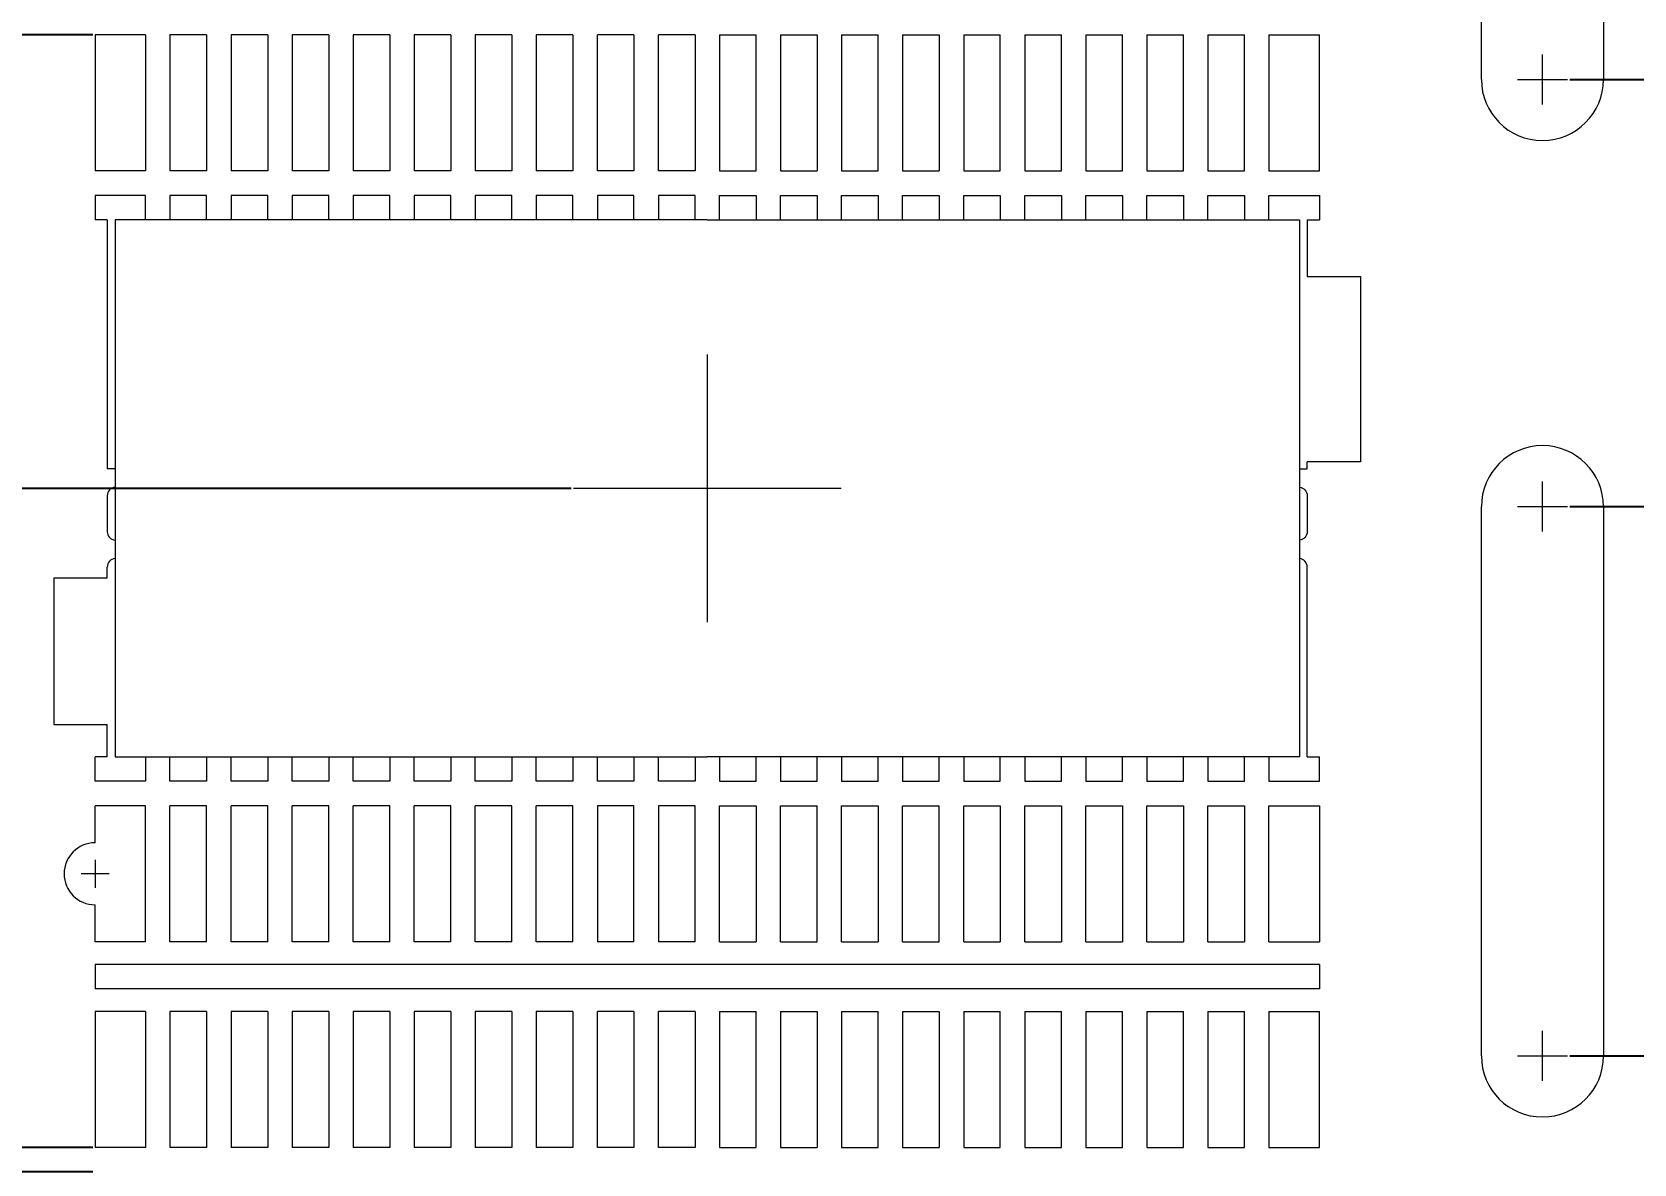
# Model space of a CAD drawing. Extents: x -683 to -626, y -6 to 110.
# Drawn here: x -663.55 to -650.43, y 33.31 to 42.58 of the extents above; entities that cross this region are included whole.
import ezdxf

# ---------------------------------------------------------------- set-up
doc = ezdxf.new("R2010")
doc.units = 0
doc.linetypes.add('CENTER', pattern=[50.8, 31.75, -6.35, 6.35, -6.35])
doc.linetypes.add('PHANTOM', pattern=[63.5, 31.75, -6.35, 6.35, -6.35, 6.35, -6.35])
doc.layers.get('Defpoints').update_dxf_attribs({"lineweight": 0})
for name, color, linetype, lineweight in [('CEN', 3, 'CENTER', 0), ('D Frame', 7, 'Continuous', 0), ('dim', 255, 'Continuous', 0), ('PKG', 6, 'PHANTOM', 9)]:
    doc.layers.add(name, color=color, linetype=linetype, lineweight=lineweight)
doc.styles.add('BZ', font='simplex.shx')
doc.dimstyles.new('St2.ZB3', dxfattribs={"dimtxt": 1.25, "dimasz": 0.05, "dimexe": 0.03, "dimexo": 0.02, "dimgap": 0.03, "dimtad": 0, "dimdec": 4, "dimzin": 0, "dimdsep": 46, "dimtxsty": 'BZ', "dimcen": 0.03, "dimclrd": 7, "dimclre": 1, "dimadec": 0, "dimazin": 0, "dimtfac": 1, "dimtdec": 4, "dimtmove": 0, "dimatfit": 3, "dimfxl": 1, "dimtolj": 1, "dimtzin": 0, "dimarcsym": 0})

# ---------------------------------------------------------------- blocks, each defined once
blk = doc.blocks.new('*D34')
at = {"layer": 'Defpoints', "color": 0, "lineweight": 0, "transparency": 16777216}
for p in [(623.033, 388.95), (620.36, 338.865), (612.883, 338.387)]:
    blk.add_point(p, dxfattribs=at)
at = {"layer": 'dim', "color": 1, "lineweight": -2, "transparency": 16777216}
for p, q in [((613.083, 338.865), (612.983, 338.387)), ((620.34, 338.865), (613.083, 338.865)), ((612.983, 338.387), (612.883, 338.387))]:
    blk.add_line(p, q, dxfattribs=at)
at = {"layer": 'dim', "color": 0, "transparency": 16777216, "insert": (609.162, 338.387), "char_height": 1.25, "attachment_point": 5, "style": 'BZ'}
blk.add_mtext('\\A1;50.0850', dxfattribs=at)
blk = doc.blocks.new('*D35')
at = {"layer": 'Defpoints', "color": 0, "lineweight": 0, "transparency": 16777216}
for p in [(623.033, 388.95), (612.883, 335.15), (624.278, 335.15)]:
    blk.add_point(p, dxfattribs=at)
at = {"layer": 'dim', "color": 1, "lineweight": -2, "transparency": 16777216}
blk.add_line((624.258, 335.15), (612.883, 335.15), dxfattribs=at)
at = {"layer": 'dim', "color": 0, "transparency": 16777216, "insert": (609.162, 335.15), "char_height": 1.25, "attachment_point": 5, "style": 'BZ'}
blk.add_mtext('\\A1;53.8000', dxfattribs=at)
blk = doc.blocks.new('*D36')
at = {"layer": 'Defpoints', "color": 0, "lineweight": 0, "transparency": 16777216}
for p in [(623.033, 388.95), (612.883, 330.16), (620.36, 329.75)]:
    blk.add_point(p, dxfattribs=at)
at = {"layer": 'dim', "color": 1, "lineweight": -2, "transparency": 16777216}
for p, q in [((612.983, 330.16), (612.883, 330.16)), ((613.083, 329.75), (612.983, 330.16)), ((620.34, 329.75), (613.083, 329.75))]:
    blk.add_line(p, q, dxfattribs=at)
at = {"layer": 'dim', "color": 0, "transparency": 16777216, "insert": (609.162, 330.16), "char_height": 1.25, "attachment_point": 5, "style": 'BZ'}
blk.add_mtext('\\A1;59.2000', dxfattribs=at)
blk = doc.blocks.new('*D37')
at = {"layer": 'Defpoints', "color": 0, "lineweight": 0, "transparency": 16777216}
for p in [(623.033, 388.95), (620.36, 329.55), (612.883, 328.79)]:
    blk.add_point(p, dxfattribs=at)
at = {"layer": 'dim', "color": 1, "lineweight": -2, "transparency": 16777216}
for p, q in [((613.083, 329.55), (612.983, 328.79)), ((620.34, 329.55), (613.083, 329.55)), ((612.983, 328.79), (612.883, 328.79))]:
    blk.add_line(p, q, dxfattribs=at)
at = {"layer": 'dim', "color": 0, "transparency": 16777216, "insert": (609.162, 328.79), "char_height": 1.25, "attachment_point": 5, "style": 'BZ'}
blk.add_mtext('\\A1;59.4000', dxfattribs=at)
blk = doc.blocks.new('*D38')
at = {"layer": 'Defpoints', "color": 0, "lineweight": 0, "transparency": 16777216}
for p in [(623.033, 388.95), (612.883, 327.15), (624.278, 327.15)]:
    blk.add_point(p, dxfattribs=at)
at = {"layer": 'dim', "color": 1, "lineweight": -2, "transparency": 16777216}
blk.add_line((624.258, 327.15), (612.883, 327.15), dxfattribs=at)
at = {"layer": 'dim', "color": 0, "transparency": 16777216, "insert": (609.281, 327.15), "char_height": 1.25, "attachment_point": 5, "style": 'BZ'}
blk.add_mtext('\\A1;61.8000', dxfattribs=at)
blk = doc.blocks.new('*D39')
at = {"layer": 'Defpoints', "color": 0, "lineweight": 0, "transparency": 16777216}
for p in [(623.033, 388.95), (612.883, 319.15), (624.278, 319.15)]:
    blk.add_point(p, dxfattribs=at)
at = {"layer": 'dim', "color": 1, "lineweight": -2, "transparency": 16777216}
blk.add_line((624.258, 319.15), (612.883, 319.15), dxfattribs=at)
at = {"layer": 'dim', "color": 0, "transparency": 16777216, "insert": (609.162, 319.15), "char_height": 1.25, "attachment_point": 5, "style": 'BZ'}
blk.add_mtext('\\A1;69.8000', dxfattribs=at)
blk = doc.blocks.new('*D40')
at = {"layer": 'Defpoints', "color": 0, "lineweight": 0, "transparency": 16777216}
for p in [(623.033, 388.95), (612.883, 311.15), (624.278, 311.15)]:
    blk.add_point(p, dxfattribs=at)
at = {"layer": 'dim', "color": 1, "lineweight": -2, "transparency": 16777216}
blk.add_line((624.258, 311.15), (612.883, 311.15), dxfattribs=at)
at = {"layer": 'dim', "color": 0, "transparency": 16777216, "insert": (609.162, 311.15), "char_height": 1.25, "attachment_point": 5, "style": 'BZ'}
blk.add_mtext('\\A1;77.8000', dxfattribs=at)
blk = doc.blocks.new('*D41')
at = {"layer": 'Defpoints', "color": 0, "lineweight": 0, "transparency": 16777216}
for p in [(623.033, 388.95), (620.023, 326.414), (612.883, 325.699)]:
    blk.add_point(p, dxfattribs=at)
at = {"layer": 'dim', "color": 1, "lineweight": -2, "transparency": 16777216}
for p, q in [((613.083, 326.414), (612.983, 325.699)), ((620.003, 326.414), (613.083, 326.414)), ((612.983, 325.699), (612.883, 325.699))]:
    blk.add_line(p, q, dxfattribs=at)
at = {"layer": 'dim', "color": 0, "transparency": 16777216, "insert": (609.162, 325.699), "char_height": 1.25, "attachment_point": 5, "style": 'BZ'}
blk.add_mtext('\\A1;62.5360', dxfattribs=at)
blk = doc.blocks.new('*D42')
at = {"layer": 'Defpoints', "color": 0, "lineweight": 0, "transparency": 16777216}
for p in [(623.033, 388.95), (620.023, 325.214), (612.883, 323.984)]:
    blk.add_point(p, dxfattribs=at)
at = {"layer": 'dim', "color": 1, "lineweight": -2, "transparency": 16777216}
for p, q in [((613.083, 325.214), (612.983, 323.984)), ((620.003, 325.214), (613.083, 325.214)), ((612.983, 323.984), (612.883, 323.984))]:
    blk.add_line(p, q, dxfattribs=at)
at = {"layer": 'dim', "color": 0, "transparency": 16777216, "insert": (609.162, 323.984), "char_height": 1.25, "attachment_point": 5, "style": 'BZ'}
blk.add_mtext('\\A1;63.7360', dxfattribs=at)
blk = doc.blocks.new('*D43')
at = {"layer": 'Defpoints', "color": 0, "lineweight": 0, "transparency": 16777216}
for p in [(623.033, 388.95), (612.883, 305.601), (618.533, 304.533)]:
    blk.add_point(p, dxfattribs=at)
at = {"layer": 'dim', "color": 1, "lineweight": -2, "transparency": 16777216}
for p, q in [((612.983, 305.601), (612.883, 305.601)), ((613.083, 304.533), (612.983, 305.601)), ((618.513, 304.533), (613.083, 304.533))]:
    blk.add_line(p, q, dxfattribs=at)
at = {"layer": 'dim', "color": 0, "transparency": 16777216, "insert": (606.389, 305.601), "char_height": 1.25, "attachment_point": 5, "style": 'BZ'}
blk.add_mtext('\\A1;\\Fsimplex.shx|c1;\\H0.72x;±0.076 \\Fsimplex.shx|c134;\\H1.388889x;84.4170', dxfattribs=at)
blk = doc.blocks.new('*D44')
at = {"layer": 'Defpoints', "color": 0, "lineweight": 0, "transparency": 16777216}
for p in [(623.033, 388.95), (612.883, 307.05), (618.533, 307.05)]:
    blk.add_point(p, dxfattribs=at)
at = {"layer": 'dim', "color": 1, "lineweight": -2, "transparency": 16777216}
blk.add_line((618.513, 307.05), (612.883, 307.05), dxfattribs=at)
at = {"layer": 'dim', "color": 0, "transparency": 16777216, "insert": (609.281, 307.05), "char_height": 1.25, "attachment_point": 5, "style": 'BZ'}
blk.add_mtext('\\A1;81.9000', dxfattribs=at)
blk = doc.blocks.new('*D45')
at = {"layer": 'Defpoints', "color": 0, "lineweight": 0, "transparency": 16777216}
for p in [(623.033, 388.95), (612.883, 303.65), (620.062, 303.65)]:
    blk.add_point(p, dxfattribs=at)
at = {"layer": 'dim', "color": 1, "lineweight": -2, "transparency": 16777216}
blk.add_line((620.042, 303.65), (612.883, 303.65), dxfattribs=at)
at = {"layer": 'dim', "color": 0, "transparency": 16777216, "insert": (606.633, 303.65), "char_height": 1.25, "attachment_point": 5, "style": 'BZ'}
blk.add_mtext('\\A1;85.3000 REF.', dxfattribs=at)
blk = doc.blocks.new('*D50')
at = {"layer": 'Defpoints', "color": 0, "lineweight": 0, "transparency": 16777216}
for p in [(623.033, 388.95), (625.373, 304.965), (625.373, 297.012)]:
    blk.add_point(p, dxfattribs=at)
at = {"layer": 'dim', "color": 1, "lineweight": -2, "transparency": 16777216}
blk.add_line((625.373, 304.945), (625.373, 297.012), dxfattribs=at)
at = {"layer": 'dim', "color": 0, "transparency": 16777216, "insert": (625.373, 293.887), "char_height": 1.25, "attachment_point": 5, "rotation": 90, "style": 'BZ'}
blk.add_mtext('\\A1;2.3400', dxfattribs=at)
blk = doc.blocks.new('*D51')
at = {"layer": 'Defpoints', "color": 0, "lineweight": 0, "transparency": 16777216}
for p in [(623.033, 388.95), (629.373, 305.11), (629.373, 297.012)]:
    blk.add_point(p, dxfattribs=at)
at = {"layer": 'dim', "color": 1, "lineweight": -2, "transparency": 16777216}
blk.add_line((629.373, 305.09), (629.373, 297.012), dxfattribs=at)
at = {"layer": 'dim', "color": 0, "transparency": 16777216, "insert": (629.373, 293.887), "char_height": 1.25, "attachment_point": 5, "rotation": 90, "style": 'BZ'}
blk.add_mtext('\\A1;6.3400', dxfattribs=at)
blk = doc.blocks.new('*D52')
at = {"layer": 'Defpoints', "color": 0, "lineweight": 0, "transparency": 16777216}
for p in [(623.033, 388.95), (630.723, 311.366), (630.723, 297.012)]:
    blk.add_point(p, dxfattribs=at)
at = {"layer": 'dim', "color": 1, "lineweight": -2, "transparency": 16777216}
blk.add_line((630.723, 311.346), (630.723, 297.012), dxfattribs=at)
at = {"layer": 'dim', "color": 0, "transparency": 16777216, "insert": (630.723, 293.887), "char_height": 1.25, "attachment_point": 5, "rotation": 90, "style": 'BZ'}
blk.add_mtext('\\A1;7.6900', dxfattribs=at)
blk = doc.blocks.new('*D53')
at = {"layer": 'Defpoints', "color": 0, "lineweight": 0, "transparency": 16777216}
for p in [(623.033, 388.95), (633.703, 311.366), (633.703, 297.012)]:
    blk.add_point(p, dxfattribs=at)
at = {"layer": 'dim', "color": 1, "lineweight": -2, "transparency": 16777216}
blk.add_line((633.703, 311.346), (633.703, 297.012), dxfattribs=at)
at = {"layer": 'dim', "color": 0, "transparency": 16777216, "insert": (633.703, 293.41), "char_height": 1.25, "attachment_point": 5, "rotation": 90, "style": 'BZ'}
blk.add_mtext('\\A1;10.6700', dxfattribs=at)
blk = doc.blocks.new('*D54')
at = {"layer": 'Defpoints', "color": 0, "lineweight": 0, "transparency": 16777216}
for p in [(623.033, 388.95), (639.053, 304.965), (639.053, 297.012)]:
    blk.add_point(p, dxfattribs=at)
at = {"layer": 'dim', "color": 1, "lineweight": -2, "transparency": 16777216}
blk.add_line((639.053, 304.945), (639.053, 297.012), dxfattribs=at)
at = {"layer": 'dim', "color": 0, "transparency": 16777216, "insert": (639.053, 293.41), "char_height": 1.25, "attachment_point": 5, "rotation": 90, "style": 'BZ'}
blk.add_mtext('\\A1;16.0200', dxfattribs=at)
blk = doc.blocks.new('*D55')
at = {"layer": 'Defpoints', "color": 0, "lineweight": 0, "transparency": 16777216}
for p in [(623.033, 388.95), (643.053, 305.11), (643.053, 297.012)]:
    blk.add_point(p, dxfattribs=at)
at = {"layer": 'dim', "color": 1, "lineweight": -2, "transparency": 16777216}
blk.add_line((643.053, 305.09), (643.053, 297.012), dxfattribs=at)
at = {"layer": 'dim', "color": 0, "transparency": 16777216, "insert": (643.053, 293.291), "char_height": 1.25, "attachment_point": 5, "rotation": 90, "style": 'BZ'}
blk.add_mtext('\\A1;20.0200', dxfattribs=at)
blk = doc.blocks.new('*D76')
at = {"layer": 'Defpoints', "color": 0, "lineweight": 0, "transparency": 16777216}
for p in [(623.033, 388.95), (649.868, 339.643), (632.418, 338.5)]:
    blk.add_point(p, dxfattribs=at)
at = {"layer": 'dim', "color": 1, "lineweight": -2, "transparency": 16777216}
for p, q in [((649.668, 338.5), (649.768, 339.643)), ((649.768, 339.643), (649.868, 339.643)), ((632.438, 338.5), (649.668, 338.5))]:
    blk.add_line(p, q, dxfattribs=at)
at = {"layer": 'dim', "color": 0, "transparency": 16777216, "insert": (653.589, 339.643), "char_height": 1.25, "attachment_point": 5, "style": 'BZ'}
blk.add_mtext('\\A1;50.4500', dxfattribs=at)
blk = doc.blocks.new('*D77')
at = {"layer": 'Defpoints', "color": 0, "lineweight": 0, "transparency": 16777216}
for p in [(623.033, 388.95), (646.093, 338.1), (649.868, 338.1)]:
    blk.add_point(p, dxfattribs=at)
at = {"layer": 'dim', "color": 1, "lineweight": -2, "transparency": 16777216}
blk.add_line((646.113, 338.1), (649.868, 338.1), dxfattribs=at)
at = {"layer": 'dim', "color": 0, "transparency": 16777216, "insert": (653.589, 338.1), "char_height": 1.25, "attachment_point": 5, "style": 'BZ'}
blk.add_mtext('\\A1;50.8500', dxfattribs=at)
blk = doc.blocks.new('*D78')
at = {"layer": 'Defpoints', "color": 0, "lineweight": 0, "transparency": 16777216}
for p in [(623.033, 388.95), (632.418, 335), (649.868, 335)]:
    blk.add_point(p, dxfattribs=at)
at = {"layer": 'dim', "color": 1, "lineweight": -2, "transparency": 16777216}
blk.add_line((632.438, 335), (649.868, 335), dxfattribs=at)
at = {"layer": 'dim', "color": 0, "transparency": 16777216, "insert": (653.589, 335), "char_height": 1.25, "attachment_point": 5, "style": 'BZ'}
blk.add_mtext('\\A1;53.9500', dxfattribs=at)
blk = doc.blocks.new('*D79')
at = {"layer": 'Defpoints', "color": 0, "lineweight": 0, "transparency": 16777216}
for p in [(623.033, 388.95), (632.418, 330.5), (649.868, 330.5)]:
    blk.add_point(p, dxfattribs=at)
at = {"layer": 'dim', "color": 1, "lineweight": -2, "transparency": 16777216}
blk.add_line((632.438, 330.5), (649.868, 330.5), dxfattribs=at)
at = {"layer": 'dim', "color": 0, "transparency": 16777216, "insert": (653.589, 330.5), "char_height": 1.25, "attachment_point": 5, "style": 'BZ'}
blk.add_mtext('\\A1;58.4500', dxfattribs=at)
blk = doc.blocks.new('*D80')
at = {"layer": 'Defpoints', "color": 0, "lineweight": 0, "transparency": 16777216}
for p in [(623.033, 388.95), (649.868, 328.13), (632.418, 327)]:
    blk.add_point(p, dxfattribs=at)
at = {"layer": 'dim', "color": 1, "lineweight": -2, "transparency": 16777216}
for p, q in [((649.668, 327), (649.768, 328.13)), ((649.768, 328.13), (649.868, 328.13)), ((632.438, 327), (649.668, 327))]:
    blk.add_line(p, q, dxfattribs=at)
at = {"layer": 'dim', "color": 0, "transparency": 16777216, "insert": (653.469, 328.13), "char_height": 1.25, "attachment_point": 5, "style": 'BZ'}
blk.add_mtext('\\A1;61.9500', dxfattribs=at)
blk = doc.blocks.new('*D81')
at = {"layer": 'Defpoints', "color": 0, "lineweight": 0, "transparency": 16777216}
for p in [(623.033, 388.95), (649.868, 325.088), (646.093, 324.2)]:
    blk.add_point(p, dxfattribs=at)
at = {"layer": 'dim', "color": 1, "lineweight": -2, "transparency": 16777216}
for p, q in [((649.668, 324.2), (649.768, 325.088)), ((649.768, 325.088), (649.868, 325.088)), ((646.113, 324.2), (649.668, 324.2))]:
    blk.add_line(p, q, dxfattribs=at)
at = {"layer": 'dim', "color": 0, "transparency": 16777216, "insert": (653.589, 325.088), "char_height": 1.25, "attachment_point": 5, "style": 'BZ'}
blk.add_mtext('\\A1;64.7500', dxfattribs=at)
blk = doc.blocks.new('*D82')
at = {"layer": 'Defpoints', "color": 0, "lineweight": 0, "transparency": 16777216}
for p in [(623.033, 388.95), (649.868, 323.511), (632.418, 322.5)]:
    blk.add_point(p, dxfattribs=at)
at = {"layer": 'dim', "color": 1, "lineweight": -2, "transparency": 16777216}
for p, q in [((649.668, 322.5), (649.768, 323.511)), ((649.768, 323.511), (649.868, 323.511)), ((632.438, 322.5), (649.668, 322.5))]:
    blk.add_line(p, q, dxfattribs=at)
at = {"layer": 'dim', "color": 0, "transparency": 16777216, "insert": (653.589, 323.511), "char_height": 1.25, "attachment_point": 5, "style": 'BZ'}
blk.add_mtext('\\A1;66.4500', dxfattribs=at)
blk = doc.blocks.new('*D83')
at = {"layer": 'Defpoints', "color": 0, "lineweight": 0, "transparency": 16777216}
for p in [(623.033, 388.95), (646.093, 322.1), (649.868, 322.1)]:
    blk.add_point(p, dxfattribs=at)
at = {"layer": 'dim', "color": 1, "lineweight": -2, "transparency": 16777216}
blk.add_line((646.113, 322.1), (649.868, 322.1), dxfattribs=at)
at = {"layer": 'dim', "color": 0, "transparency": 16777216, "insert": (653.589, 322.1), "char_height": 1.25, "attachment_point": 5, "style": 'BZ'}
blk.add_mtext('\\A1;66.8500', dxfattribs=at)
blk = doc.blocks.new('*D84')
at = {"layer": 'Defpoints', "color": 0, "lineweight": 0, "transparency": 16777216}
for p in [(623.033, 388.95), (632.418, 319), (649.868, 319)]:
    blk.add_point(p, dxfattribs=at)
at = {"layer": 'dim', "color": 1, "lineweight": -2, "transparency": 16777216}
blk.add_line((632.438, 319), (649.868, 319), dxfattribs=at)
at = {"layer": 'dim', "color": 0, "transparency": 16777216, "insert": (653.589, 319), "char_height": 1.25, "attachment_point": 5, "style": 'BZ'}
blk.add_mtext('\\A1;69.9500', dxfattribs=at)
blk = doc.blocks.new('*D85')
at = {"layer": 'Defpoints', "color": 0, "lineweight": 0, "transparency": 16777216}
for p in [(623.033, 388.95), (632.418, 314.5), (649.868, 314.5)]:
    blk.add_point(p, dxfattribs=at)
at = {"layer": 'dim', "color": 1, "lineweight": -2, "transparency": 16777216}
blk.add_line((632.438, 314.5), (649.868, 314.5), dxfattribs=at)
at = {"layer": 'dim', "color": 0, "transparency": 16777216, "insert": (653.589, 314.5), "char_height": 1.25, "attachment_point": 5, "style": 'BZ'}
blk.add_mtext('\\A1;74.4500', dxfattribs=at)
blk = doc.blocks.new('*D86')
at = {"layer": 'Defpoints', "color": 0, "lineweight": 0, "transparency": 16777216}
for p in [(623.033, 388.95), (649.868, 309.318), (632.418, 308)]:
    blk.add_point(p, dxfattribs=at)
at = {"layer": 'dim', "color": 1, "lineweight": -2, "transparency": 16777216}
for p, q in [((649.668, 308), (649.768, 309.318)), ((649.768, 309.318), (649.868, 309.318)), ((632.438, 308), (649.668, 308))]:
    blk.add_line(p, q, dxfattribs=at)
at = {"layer": 'dim', "color": 0, "transparency": 16777216, "insert": (653.589, 309.318), "char_height": 1.25, "attachment_point": 5, "style": 'BZ'}
blk.add_mtext('\\A1;80.9500', dxfattribs=at)
blk = doc.blocks.new('*D87')
at = {"layer": 'Defpoints', "color": 0, "lineweight": 0, "transparency": 16777216}
for p in [(623.033, 388.95), (632.418, 311), (649.868, 311)]:
    blk.add_point(p, dxfattribs=at)
at = {"layer": 'dim', "color": 1, "lineweight": -2, "transparency": 16777216}
blk.add_line((632.438, 311), (649.868, 311), dxfattribs=at)
at = {"layer": 'dim', "color": 0, "transparency": 16777216, "insert": (653.589, 311), "char_height": 1.25, "attachment_point": 5, "style": 'BZ'}
blk.add_mtext('\\A1;77.9500', dxfattribs=at)
blk = doc.blocks.new('*D88')
at = {"layer": 'Defpoints', "color": 0, "lineweight": 0, "transparency": 16777216}
for p in [(623.033, 388.95), (646.093, 307.05), (649.868, 307.05)]:
    blk.add_point(p, dxfattribs=at)
at = {"layer": 'dim', "color": 1, "lineweight": -2, "transparency": 16777216}
blk.add_line((646.113, 307.05), (649.868, 307.05), dxfattribs=at)
at = {"layer": 'dim', "color": 0, "transparency": 16777216, "insert": (653.469, 307.05), "char_height": 1.25, "attachment_point": 5, "style": 'BZ'}
blk.add_mtext('\\A1;81.9000', dxfattribs=at)

msp = doc.modelspace()

# ---------------------------------------------------------------- linework, layer by layer
at = {"layer": 'CEN'}
for p, q in [((-651.18085, 41.98922), (-651.18085, 42.3989)), ((-651.38569, 42.19406), (-650.976, 42.19406)), ((-658.02085, 39.93944), (-658.02085, 37.74869)), ((-656.92547, 38.84406), (-659.11622, 38.84406)), ((-651.18085, 38.48922), (-651.18085, 38.8989)), ((-651.38569, 38.69406), (-650.976, 38.69406)), ((-662.91935, 35.68656), (-663.14935, 35.68656)), ((-663.03435, 35.80156), (-663.03435, 35.57156)), ((-651.18085, 33.98922), (-651.18085, 34.3989)), ((-651.38569, 34.19406), (-650.976, 34.19406))]:
    msp.add_line(p, q, dxfattribs=at)
at = {"layer": 'D Frame'}
for p, q in [((-662.62085, 42.55906), (-663.03435, 42.55906)), ((-663.03435, 42.55906), (-663.03435, 41.44406)), ((-662.62085, 42.55906), (-662.62085, 41.44406)), ((-662.12085, 42.55906), (-662.42085, 42.55906)), ((-662.42085, 42.55906), (-662.42085, 41.44406)), ((-662.12085, 42.55906), (-662.12085, 41.44406)), ((-661.62085, 42.55906), (-661.92085, 42.55906)), ((-661.92085, 42.55906), (-661.92085, 41.44406)), ((-661.62085, 42.55906), (-661.62085, 41.44406)), ((-661.12085, 42.55906), (-661.42085, 42.55906)), ((-661.42085, 42.55906), (-661.42085, 41.44406)), ((-661.12085, 42.55906), (-661.12085, 41.44406)), ((-660.62085, 42.55906), (-660.92085, 42.55906)), ((-660.92085, 42.55906), (-660.92085, 41.44406)), ((-660.62085, 42.55906), (-660.62085, 41.44406)), ((-660.12085, 42.55906), (-660.42085, 42.55906)), ((-660.42085, 42.55906), (-660.42085, 41.44406)), ((-660.12085, 42.55906), (-660.12085, 41.44406)), ((-659.62085, 42.55906), (-659.92085, 42.55906)), ((-659.92085, 42.55906), (-659.92085, 41.44406)), ((-659.62085, 42.55906), (-659.62085, 41.44406)), ((-659.12085, 42.55906), (-659.42085, 42.55906)), ((-659.42085, 42.55906), (-659.42085, 41.44406)), ((-659.12085, 42.55906), (-659.12085, 41.44406)), ((-658.62085, 42.55906), (-658.92085, 42.55906)), ((-658.92085, 41.44406), (-658.92085, 42.55906)), ((-658.62085, 42.55906), (-658.62085, 41.44406)), ((-658.12085, 42.55906), (-658.42085, 42.55906)), ((-658.42085, 41.44406), (-658.42085, 42.55906)), ((-658.12085, 42.55906), (-658.12085, 41.44406)), ((-657.92085, 42.55906), (-657.62085, 42.55906)), ((-657.92085, 42.55906), (-657.92085, 41.44406)), ((-657.62085, 41.44406), (-657.62085, 42.55906)), ((-657.42085, 42.55906), (-657.12085, 42.55906)), ((-657.42085, 42.55906), (-657.42085, 41.44406)), ((-657.12085, 42.55906), (-657.12085, 41.44406)), ((-656.92085, 42.55906), (-656.62085, 42.55906)), ((-656.92085, 42.55906), (-656.92085, 41.44406)), ((-656.62085, 41.44406), (-656.62085, 42.55906)), ((-656.42085, 42.55906), (-656.12085, 42.55906)), ((-656.42085, 42.55906), (-656.42085, 41.44406)), ((-656.12085, 42.55906), (-656.12085, 41.44406)), ((-655.92085, 42.55906), (-655.62085, 42.55906)), ((-655.92085, 42.55906), (-655.92085, 41.44406)), ((-655.62085, 41.44406), (-655.62085, 42.55906)), ((-655.42085, 42.55906), (-655.12085, 42.55906)), ((-655.42085, 42.55906), (-655.42085, 41.44406)), ((-655.12085, 41.44406), (-655.12085, 42.55906)), ((-654.92085, 42.55906), (-654.62085, 42.55906)), ((-654.92085, 42.55906), (-654.92085, 41.44406)), ((-654.62085, 41.44406), (-654.62085, 42.55906)), ((-654.42085, 42.55906), (-654.12085, 42.55906)), ((-654.42085, 42.55906), (-654.42085, 41.44406)), ((-654.12085, 41.44406), (-654.12085, 42.55906)), ((-653.92085, 42.55906), (-653.62085, 42.55906)), ((-653.92085, 42.55906), (-653.92085, 41.44406)), ((-653.62085, 41.44406), (-653.62085, 42.55906)), ((-653.42085, 42.55906), (-653.00735, 42.55906)), ((-653.42085, 42.55906), (-653.42085, 41.44406)), ((-653.00735, 41.44406), (-653.00735, 42.55906)), ((-662.62085, 41.44406), (-663.03435, 41.44406)), ((-662.12085, 41.44406), (-662.42085, 41.44406)), ((-661.62085, 41.44406), (-661.92085, 41.44406)), ((-661.12085, 41.44406), (-661.42085, 41.44406)), ((-660.62085, 41.44406), (-660.92085, 41.44406)), ((-660.12085, 41.44406), (-660.42085, 41.44406)), ((-659.62085, 41.44406), (-659.92085, 41.44406)), ((-659.12085, 41.44406), (-659.42085, 41.44406)), ((-658.62085, 41.44406), (-658.92085, 41.44406)), ((-658.12085, 41.44406), (-658.42085, 41.44406)), ((-657.92085, 41.44406), (-657.62085, 41.44406)), ((-657.42085, 41.44406), (-657.12085, 41.44406)), ((-656.92085, 41.44406), (-656.62085, 41.44406)), ((-656.42085, 41.44406), (-656.12085, 41.44406)), ((-655.92085, 41.44406), (-655.62085, 41.44406)), ((-655.42085, 41.44406), (-655.12085, 41.44406)), ((-654.92085, 41.44406), (-654.62085, 41.44406)), ((-654.42085, 41.44406), (-654.12085, 41.44406)), ((-653.92085, 41.44406), (-653.62085, 41.44406)), ((-653.42085, 41.44406), (-653.00735, 41.44406)), ((-663.03435, 41.24406), (-663.03435, 41.04406)), ((-662.62085, 41.24406), (-663.03435, 41.24406)), ((-662.62085, 41.04406), (-662.62085, 41.24406)), ((-662.12085, 41.24406), (-662.42085, 41.24406)), ((-662.42085, 41.24406), (-662.42085, 41.04406)), ((-662.12085, 41.04406), (-662.12085, 41.24406)), ((-661.62085, 41.24406), (-661.92085, 41.24406)), ((-661.92085, 41.24406), (-661.92085, 41.04406)), ((-661.62085, 41.04406), (-661.62085, 41.24406)), ((-661.12085, 41.24406), (-661.42085, 41.24406)), ((-661.42085, 41.24406), (-661.42085, 41.04406)), ((-661.12085, 41.04406), (-661.12085, 41.24406)), ((-660.62085, 41.24406), (-660.92085, 41.24406)), ((-660.92085, 41.24406), (-660.92085, 41.04406)), ((-660.62085, 41.04406), (-660.62085, 41.24406)), ((-660.12085, 41.24406), (-660.42085, 41.24406)), ((-660.42085, 41.24406), (-660.42085, 41.04406)), ((-660.12085, 41.04406), (-660.12085, 41.24406)), ((-659.62085, 41.24406), (-659.92085, 41.24406)), ((-659.92085, 41.24406), (-659.92085, 41.04406)), ((-659.62085, 41.04406), (-659.62085, 41.24406)), ((-659.12085, 41.24406), (-659.42085, 41.24406)), ((-659.42085, 41.24406), (-659.42085, 41.04406)), ((-659.12085, 41.04406), (-659.12085, 41.24406)), ((-658.62085, 41.24406), (-658.92085, 41.24406)), ((-658.92085, 41.24406), (-658.92085, 41.04406)), ((-658.62085, 41.04406), (-658.62085, 41.24406)), ((-658.12085, 41.24406), (-658.42085, 41.24406)), ((-658.42085, 41.24406), (-658.42085, 41.04406)), ((-658.12085, 41.04406), (-658.12085, 41.24406)), ((-657.92085, 41.04406), (-657.92085, 41.24406)), ((-657.92085, 41.24406), (-657.62085, 41.24406)), ((-657.62085, 41.24406), (-657.62085, 41.04406)), ((-657.42085, 41.04406), (-657.42085, 41.24406)), ((-657.42085, 41.24406), (-657.12085, 41.24406)), ((-657.12085, 41.24406), (-657.12085, 41.04406)), ((-656.92085, 41.04406), (-656.92085, 41.24406)), ((-656.92085, 41.24406), (-656.62085, 41.24406)), ((-656.62085, 41.24406), (-656.62085, 41.04406)), ((-656.42085, 41.04406), (-656.42085, 41.24406)), ((-656.42085, 41.24406), (-656.12085, 41.24406)), ((-656.12085, 41.24406), (-656.12085, 41.04406)), ((-655.92085, 41.04406), (-655.92085, 41.24406)), ((-655.92085, 41.24406), (-655.62085, 41.24406)), ((-655.62085, 41.24406), (-655.62085, 41.04406)), ((-655.42085, 41.04406), (-655.42085, 41.24406)), ((-655.42085, 41.24406), (-655.12085, 41.24406)), ((-655.12085, 41.24406), (-655.12085, 41.04406)), ((-654.92085, 41.04406), (-654.92085, 41.24406)), ((-654.92085, 41.24406), (-654.62085, 41.24406)), ((-654.62085, 41.24406), (-654.62085, 41.04406)), ((-654.42085, 41.04406), (-654.42085, 41.24406)), ((-654.42085, 41.24406), (-654.12085, 41.24406)), ((-654.12085, 41.24406), (-654.12085, 41.04406)), ((-653.92085, 41.04406), (-653.92085, 41.24406)), ((-653.92085, 41.24406), (-653.62085, 41.24406)), ((-653.62085, 41.24406), (-653.62085, 41.04406)), ((-653.42085, 41.04406), (-653.42085, 41.24406)), ((-653.42085, 41.24406), (-653.00735, 41.24406)), ((-653.00735, 41.24406), (-653.00735, 41.04406)), ((-662.93435, 41.04406), (-663.03435, 41.04406)), ((-662.93435, 41.04406), (-662.93435, 39.00406)), ((-653.10735, 41.04406), (-653.00735, 41.04406)), ((-653.10735, 41.04406), (-653.10735, 40.58006)), ((-653.10735, 40.58006), (-652.67085, 40.58006)), ((-652.67085, 40.58006), (-652.67085, 39.06006)), ((-662.87085, 39.00406), (-662.93435, 39.00406)), ((-653.17085, 39.00406), (-653.10735, 39.00406)), ((-653.10735, 39.00406), (-653.10735, 39.06006)), ((-652.67085, 39.06006), (-653.10735, 39.06006)), ((-662.93435, 38.10806), (-662.93435, 38.19906)), ((-653.10735, 36.64406), (-653.10735, 38.19906)), ((-662.93435, 38.10806), (-663.37085, 38.10806)), ((-663.37085, 38.10806), (-663.37085, 36.90806)), ((-663.37085, 36.90806), (-662.93435, 36.90806)), ((-662.93435, 36.64406), (-662.93435, 36.90806)), ((-662.93435, 36.64406), (-663.03435, 36.64406)), ((-663.03435, 36.44406), (-663.03435, 36.64406)), ((-662.62085, 36.64406), (-662.62085, 36.44406)), ((-662.42085, 36.44406), (-662.42085, 36.64406)), ((-662.12085, 36.64406), (-662.12085, 36.44406)), ((-661.92085, 36.44406), (-661.92085, 36.64406)), ((-661.62085, 36.64406), (-661.62085, 36.44406)), ((-661.42085, 36.44406), (-661.42085, 36.64406)), ((-661.12085, 36.64406), (-661.12085, 36.44406)), ((-660.92085, 36.44406), (-660.92085, 36.64406)), ((-660.62085, 36.64406), (-660.62085, 36.44406)), ((-660.42085, 36.44406), (-660.42085, 36.64406)), ((-660.12085, 36.64406), (-660.12085, 36.44406)), ((-659.92085, 36.44406), (-659.92085, 36.64406)), ((-659.62085, 36.64406), (-659.62085, 36.44406)), ((-659.42085, 36.44406), (-659.42085, 36.64406)), ((-659.12085, 36.64406), (-659.12085, 36.44406)), ((-658.92085, 36.44406), (-658.92085, 36.64406)), ((-658.62085, 36.64406), (-658.62085, 36.44406)), ((-658.42085, 36.44406), (-658.42085, 36.64406)), ((-658.12085, 36.64406), (-658.12085, 36.44406)), ((-657.92085, 36.64406), (-657.92085, 36.44406)), ((-657.62085, 36.44406), (-657.62085, 36.64406)), ((-657.42085, 36.64406), (-657.42085, 36.44406)), ((-657.12085, 36.44406), (-657.12085, 36.64406)), ((-656.92085, 36.64406), (-656.92085, 36.44406)), ((-656.62085, 36.44406), (-656.62085, 36.64406)), ((-656.42085, 36.64406), (-656.42085, 36.44406)), ((-656.12085, 36.44406), (-656.12085, 36.64406)), ((-655.92085, 36.64406), (-655.92085, 36.44406)), ((-655.62085, 36.44406), (-655.62085, 36.64406)), ((-655.42085, 36.64406), (-655.42085, 36.44406)), ((-655.12085, 36.44406), (-655.12085, 36.64406)), ((-654.92085, 36.64406), (-654.92085, 36.44406)), ((-654.62085, 36.44406), (-654.62085, 36.64406)), ((-654.42085, 36.64406), (-654.42085, 36.44406)), ((-654.12085, 36.44406), (-654.12085, 36.64406)), ((-653.92085, 36.64406), (-653.92085, 36.44406)), ((-653.62085, 36.44406), (-653.62085, 36.64406)), ((-653.42085, 36.64406), (-653.42085, 36.44406)), ((-653.10735, 36.64406), (-653.00735, 36.64406)), ((-653.00735, 36.44406), (-653.00735, 36.64406)), ((-662.62085, 36.44406), (-663.03435, 36.44406)), ((-662.12085, 36.44406), (-662.42085, 36.44406)), ((-661.62085, 36.44406), (-661.92085, 36.44406)), ((-661.12085, 36.44406), (-661.42085, 36.44406)), ((-660.62085, 36.44406), (-660.92085, 36.44406)), ((-660.12085, 36.44406), (-660.42085, 36.44406)), ((-659.62085, 36.44406), (-659.92085, 36.44406)), ((-659.12085, 36.44406), (-659.42085, 36.44406)), ((-658.62085, 36.44406), (-658.92085, 36.44406)), ((-658.12085, 36.44406), (-658.42085, 36.44406)), ((-657.92085, 36.44406), (-657.62085, 36.44406)), ((-657.42085, 36.44406), (-657.12085, 36.44406)), ((-656.92085, 36.44406), (-656.62085, 36.44406)), ((-656.42085, 36.44406), (-656.12085, 36.44406)), ((-655.92085, 36.44406), (-655.62085, 36.44406)), ((-655.42085, 36.44406), (-655.12085, 36.44406)), ((-654.92085, 36.44406), (-654.62085, 36.44406)), ((-654.42085, 36.44406), (-654.12085, 36.44406)), ((-653.92085, 36.44406), (-653.62085, 36.44406)), ((-653.42085, 36.44406), (-653.00735, 36.44406)), ((-662.62085, 36.24406), (-663.03435, 36.24406)), ((-663.03435, 35.94056), (-663.03435, 36.24406)), ((-662.62085, 35.12906), (-662.62085, 36.24406)), ((-662.12085, 36.24406), (-662.42085, 36.24406)), ((-662.42085, 35.12906), (-662.42085, 36.24406)), ((-662.12085, 35.12906), (-662.12085, 36.24406)), ((-661.62085, 36.24406), (-661.92085, 36.24406)), ((-661.92085, 35.12906), (-661.92085, 36.24406)), ((-661.62085, 35.12906), (-661.62085, 36.24406)), ((-661.12085, 36.24406), (-661.42085, 36.24406)), ((-661.42085, 35.12906), (-661.42085, 36.24406)), ((-661.12085, 35.12906), (-661.12085, 36.24406)), ((-660.62085, 36.24406), (-660.92085, 36.24406)), ((-660.92085, 35.12906), (-660.92085, 36.24406)), ((-660.62085, 35.12906), (-660.62085, 36.24406)), ((-660.12085, 36.24406), (-660.42085, 36.24406)), ((-660.42085, 35.12906), (-660.42085, 36.24406)), ((-660.12085, 35.12906), (-660.12085, 36.24406)), ((-659.62085, 36.24406), (-659.92085, 36.24406)), ((-659.92085, 35.12906), (-659.92085, 36.24406)), ((-659.62085, 35.12906), (-659.62085, 36.24406)), ((-659.12085, 36.24406), (-659.42085, 36.24406)), ((-659.42085, 35.12906), (-659.42085, 36.24406)), ((-659.12085, 35.12906), (-659.12085, 36.24406)), ((-658.62085, 36.24406), (-658.92085, 36.24406)), ((-658.92085, 36.24406), (-658.92085, 35.12906)), ((-658.62085, 35.12906), (-658.62085, 36.24406)), ((-658.12085, 36.24406), (-658.42085, 36.24406)), ((-658.42085, 36.24406), (-658.42085, 35.12906)), ((-658.12085, 35.12906), (-658.12085, 36.24406)), ((-657.92085, 36.24406), (-657.62085, 36.24406)), ((-657.92085, 35.12906), (-657.92085, 36.24406)), ((-657.62085, 36.24406), (-657.62085, 35.12906)), ((-657.42085, 36.24406), (-657.12085, 36.24406)), ((-657.42085, 35.12906), (-657.42085, 36.24406)), ((-657.12085, 35.12906), (-657.12085, 36.24406)), ((-656.92085, 36.24406), (-656.62085, 36.24406)), ((-656.92085, 35.12906), (-656.92085, 36.24406)), ((-656.62085, 36.24406), (-656.62085, 35.12906)), ((-656.42085, 36.24406), (-656.12085, 36.24406)), ((-656.42085, 35.12906), (-656.42085, 36.24406)), ((-656.12085, 35.12906), (-656.12085, 36.24406)), ((-655.92085, 36.24406), (-655.62085, 36.24406)), ((-655.92085, 35.12906), (-655.92085, 36.24406)), ((-655.62085, 36.24406), (-655.62085, 35.12906)), ((-655.42085, 36.24406), (-655.12085, 36.24406)), ((-655.42085, 35.12906), (-655.42085, 36.24406)), ((-655.12085, 36.24406), (-655.12085, 35.12906)), ((-654.92085, 36.24406), (-654.62085, 36.24406)), ((-654.92085, 35.12906), (-654.92085, 36.24406)), ((-654.62085, 36.24406), (-654.62085, 35.12906)), ((-654.42085, 36.24406), (-654.12085, 36.24406)), ((-654.42085, 35.12906), (-654.42085, 36.24406)), ((-654.12085, 36.24406), (-654.12085, 35.12906)), ((-653.92085, 36.24406), (-653.62085, 36.24406)), ((-653.92085, 35.12906), (-653.92085, 36.24406)), ((-653.62085, 36.24406), (-653.62085, 35.12906)), ((-653.42085, 36.24406), (-653.00735, 36.24406)), ((-653.42085, 35.12906), (-653.42085, 36.24406)), ((-653.00735, 36.24406), (-653.00735, 35.12906)), ((-663.03435, 35.12906), (-663.03435, 35.43256)), ((-662.62085, 35.12906), (-663.03435, 35.12906)), ((-662.12085, 35.12906), (-662.42085, 35.12906)), ((-661.62085, 35.12906), (-661.92085, 35.12906)), ((-661.12085, 35.12906), (-661.42085, 35.12906)), ((-660.62085, 35.12906), (-660.92085, 35.12906)), ((-660.12085, 35.12906), (-660.42085, 35.12906)), ((-659.62085, 35.12906), (-659.92085, 35.12906)), ((-659.12085, 35.12906), (-659.42085, 35.12906)), ((-658.62085, 35.12906), (-658.92085, 35.12906)), ((-658.12085, 35.12906), (-658.42085, 35.12906)), ((-657.92085, 35.12906), (-657.62085, 35.12906)), ((-657.42085, 35.12906), (-657.12085, 35.12906)), ((-656.92085, 35.12906), (-656.62085, 35.12906)), ((-656.42085, 35.12906), (-656.12085, 35.12906)), ((-655.92085, 35.12906), (-655.62085, 35.12906)), ((-655.42085, 35.12906), (-655.12085, 35.12906)), ((-654.92085, 35.12906), (-654.62085, 35.12906)), ((-654.42085, 35.12906), (-654.12085, 35.12906)), ((-653.92085, 35.12906), (-653.62085, 35.12906)), ((-653.42085, 35.12906), (-653.00735, 35.12906)), ((-653.00735, 34.94406), (-663.03435, 34.94406)), ((-663.03435, 34.94406), (-663.03435, 34.74406)), ((-653.00735, 34.94406), (-653.00735, 34.74406)), ((-653.00735, 34.74406), (-663.03435, 34.74406)), ((-662.62085, 34.55906), (-663.03435, 34.55906)), ((-663.03435, 34.55906), (-663.03435, 33.44406)), ((-662.62085, 34.55906), (-662.62085, 33.44406)), ((-662.12085, 34.55906), (-662.42085, 34.55906)), ((-662.42085, 34.55906), (-662.42085, 33.44406)), ((-662.12085, 34.55906), (-662.12085, 33.44406)), ((-661.62085, 34.55906), (-661.92085, 34.55906)), ((-661.92085, 34.55906), (-661.92085, 33.44406)), ((-661.62085, 34.55906), (-661.62085, 33.44406)), ((-661.12085, 34.55906), (-661.42085, 34.55906)), ((-661.42085, 34.55906), (-661.42085, 33.44406)), ((-661.12085, 34.55906), (-661.12085, 33.44406)), ((-660.62085, 34.55906), (-660.92085, 34.55906)), ((-660.92085, 34.55906), (-660.92085, 33.44406)), ((-660.62085, 34.55906), (-660.62085, 33.44406)), ((-660.12085, 34.55906), (-660.42085, 34.55906)), ((-660.42085, 34.55906), (-660.42085, 33.44406)), ((-660.12085, 34.55906), (-660.12085, 33.44406)), ((-659.62085, 34.55906), (-659.92085, 34.55906)), ((-659.92085, 34.55906), (-659.92085, 33.44406)), ((-659.62085, 34.55906), (-659.62085, 33.44406)), ((-659.12085, 34.55906), (-659.42085, 34.55906)), ((-659.42085, 34.55906), (-659.42085, 33.44406)), ((-659.12085, 34.55906), (-659.12085, 33.44406)), ((-658.62085, 34.55906), (-658.92085, 34.55906)), ((-658.92085, 33.44406), (-658.92085, 34.55906)), ((-658.62085, 34.55906), (-658.62085, 33.44406)), ((-658.12085, 34.55906), (-658.42085, 34.55906)), ((-658.42085, 33.44406), (-658.42085, 34.55906)), ((-658.12085, 34.55906), (-658.12085, 33.44406)), ((-657.92085, 34.55906), (-657.62085, 34.55906)), ((-657.92085, 34.55906), (-657.92085, 33.44406)), ((-657.62085, 33.44406), (-657.62085, 34.55906)), ((-657.42085, 34.55906), (-657.12085, 34.55906)), ((-657.42085, 34.55906), (-657.42085, 33.44406)), ((-657.12085, 34.55906), (-657.12085, 33.44406)), ((-656.92085, 34.55906), (-656.62085, 34.55906)), ((-656.92085, 34.55906), (-656.92085, 33.44406)), ((-656.62085, 33.44406), (-656.62085, 34.55906)), ((-656.42085, 34.55906), (-656.12085, 34.55906)), ((-656.42085, 34.55906), (-656.42085, 33.44406)), ((-656.12085, 34.55906), (-656.12085, 33.44406)), ((-655.92085, 34.55906), (-655.62085, 34.55906)), ((-655.92085, 34.55906), (-655.92085, 33.44406)), ((-655.62085, 33.44406), (-655.62085, 34.55906)), ((-655.42085, 34.55906), (-655.12085, 34.55906)), ((-655.42085, 34.55906), (-655.42085, 33.44406)), ((-655.12085, 33.44406), (-655.12085, 34.55906)), ((-654.92085, 34.55906), (-654.62085, 34.55906)), ((-654.92085, 34.55906), (-654.92085, 33.44406)), ((-654.62085, 33.44406), (-654.62085, 34.55906)), ((-654.42085, 34.55906), (-654.12085, 34.55906)), ((-654.42085, 34.55906), (-654.42085, 33.44406)), ((-654.12085, 33.44406), (-654.12085, 34.55906)), ((-653.92085, 34.55906), (-653.62085, 34.55906)), ((-653.92085, 34.55906), (-653.92085, 33.44406)), ((-653.62085, 33.44406), (-653.62085, 34.55906)), ((-653.42085, 34.55906), (-653.00735, 34.55906)), ((-653.42085, 34.55906), (-653.42085, 33.44406)), ((-653.00735, 33.44406), (-653.00735, 34.55906)), ((-662.62085, 33.44406), (-663.03435, 33.44406)), ((-662.12085, 33.44406), (-662.42085, 33.44406)), ((-661.62085, 33.44406), (-661.92085, 33.44406)), ((-661.12085, 33.44406), (-661.42085, 33.44406)), ((-660.62085, 33.44406), (-660.92085, 33.44406)), ((-660.12085, 33.44406), (-660.42085, 33.44406)), ((-659.62085, 33.44406), (-659.92085, 33.44406)), ((-659.12085, 33.44406), (-659.42085, 33.44406)), ((-658.62085, 33.44406), (-658.92085, 33.44406)), ((-658.12085, 33.44406), (-658.42085, 33.44406)), ((-657.92085, 33.44406), (-657.62085, 33.44406)), ((-657.42085, 33.44406), (-657.12085, 33.44406)), ((-656.92085, 33.44406), (-656.62085, 33.44406)), ((-656.42085, 33.44406), (-656.12085, 33.44406)), ((-655.92085, 33.44406), (-655.62085, 33.44406)), ((-655.42085, 33.44406), (-655.12085, 33.44406)), ((-654.92085, 33.44406), (-654.62085, 33.44406)), ((-654.42085, 33.44406), (-654.12085, 33.44406)), ((-653.92085, 33.44406), (-653.62085, 33.44406)), ((-653.42085, 33.44406), (-653.00735, 33.44406))]:
    msp.add_line(p, q, dxfattribs=at)
for points in [[(-662.87085, 38.85376, 0.38723206), (-662.93435, 38.78406), (-662.93435, 38.48906, 0.38723206), (-662.87085, 38.41936, 0.38723206)], [(-653.17085, 38.85376, -0.38723206), (-653.10735, 38.78406), (-653.10735, 38.48906, -0.38723206), (-653.17085, 38.41936, -0.38723206)]]:
    msp.add_lwpolyline(points, format="xyb", dxfattribs=at)
at = {"layer": 'D Frame', "linetype": 'Continuous'}
for points in [[(-651.68085, 42.19406, 0), (-651.68085, 46.69406, 0)], [(-650.68085, 46.69406, 0), (-650.68085, 42.19406, 0)], [(-651.68085, 34.19406, 0), (-651.68085, 38.69406, 0)], [(-650.68085, 38.69406, 0), (-650.68085, 34.19406, 0)]]:
    msp.add_polyline3d(points, dxfattribs=at)
for centre, start, end in [((-651.18085, 42.19406), 180, 0), ((-651.18085, 38.69406), 0, 180), ((-651.18085, 34.19406), 180, 0)]:
    msp.add_arc(centre, 0.5, start, end, dxfattribs=at)
at = {"layer": 'D Frame'}
for centre, radius, start, end in [((-662.86435, 38.19906), 0.07, 95.327998, 180), ((-653.17735, 38.19906), 0.07, 0, 84.672002), ((-663.03435, 35.68656), 0.254, 90, 270)]:
    msp.add_arc(centre, radius, start, end, dxfattribs=at)
at = {"layer": 'PKG', "ltscale": 20}
for points in [[(-658.02085, 41.04406), (-662.87085, 41.04406), (-662.87085, 36.64406), (-658.02085, 36.64406)], [(-658.02085, 41.04406), (-653.17085, 41.04406), (-653.17085, 36.64406), (-658.02085, 36.64406)]]:
    msp.add_lwpolyline(points, dxfattribs=at)

# ---------------------------------------------------------------- dimensions: what is measured, and where the dimension line sits
at = {"layer": 'dim', "color": 7}
for feature_location, offset, text, picture, middle in [((-664.86089, 8.22704), (-5.65028, 1.06794), '\\Fsimplex.shx|c1;\\H0.72x;±0.076 \\Fsimplex.shx|c134;\\H1.388889x;<>', '*D43', (-677.00545, 9.29499)), ((-663.33152, 7.34406), (-7.17965, 0), '<> REF.', '*D45', (-676.76141, 7.34406))]:
    dim = msp.add_ordinate_dim(feature_location=feature_location, offset=offset, dtype=0, origin=(-660.36085, 92.64406), text=text, dimstyle='St2.ZB3', override={"dimtxsty": 'BZ'}, dxfattribs=at)
    dim.commit()
    dim.dimension.update_dxf_attribs({"geometry": picture, "text_midpoint": middle, "insert": (-1283.39399, -296.30581)})
for feature_location, offset, dtype, picture, middle in [((-663.03435, 42.55906), (-7.47682, -0.47795), 0, '*D34', (-674.23164, 42.08111)), ((-659.11622, 38.84406), (-11.39495, 0), 0, '*D35', (-674.23164, 38.84406)), ((-663.03435, 33.44406), (-7.47682, 0.41026), 0, '*D36', (-674.23164, 33.85432)), ((-663.03435, 33.24406), (-7.47682, -0.7602), 0, '*D37', (-674.23164, 32.48386)), ((-659.11622, 14.84406), (-11.39495, 0), 0, '*D40', (-674.23164, 14.84406)), ((-659.11622, 22.84406), (-11.39495, 0), 0, '*D39', (-674.23164, 22.84406)), ((-663.37085, 30.10806), (-7.14032, -0.71477), 0, '*D41', (-674.23164, 29.39329)), ((-663.37085, 28.90806), (-7.14032, -1.22975), 0, '*D42', (-674.23164, 27.67831)), ((-664.86085, 10.74406), (-5.65032, 0), 0, '*D44', (-674.1126, 10.74406)), ((-659.11622, 30.84406), (-11.39495, 0), 0, '*D38', (-674.1126, 30.84406)), ((-658.02085, 8.65881), (0, -7.95279), 1, '*D50', (-658.02085, -2.41922)), ((-654.02085, 8.8043), (0, -8.09828), 1, '*D51', (-654.02085, -2.41922)), ((-652.67085, 15.06006), (0, -14.35405), 1, '*D52', (-652.67085, -2.41922)), ((-649.69085, 15.06006), (0, -14.35405), 1, '*D53', (-649.69085, -2.89542)), ((-644.34085, 8.65881), (0, -7.95279), 1, '*D54', (-644.34085, -2.89542)), ((-640.34085, 8.8043), (0, -8.09828), 1, '*D55', (-640.34085, -3.01446)), ((-650.976, 42.19406), (17.45006, 1.14354), 0, '*D76', (-629.80547, 43.33761)), ((-637.30085, 41.79406), (3.7749, 0), 0, '*D77', (-629.80547, 41.79406)), ((-650.976, 38.69406), (17.45006, 0), 0, '*D78', (-629.80547, 38.69406)), ((-650.976, 34.19406), (17.45006, 0), 0, '*D79', (-629.80547, 34.19406)), ((-650.976, 30.69406), (17.45006, 1.12996), 0, '*D80', (-629.92451, 31.82402)), ((-637.30085, 27.89406), (3.7749, 0.88809), 0, '*D81', (-629.80547, 28.78215)), ((-650.976, 26.19406), (17.45006, 1.01148), 0, '*D82', (-629.80547, 27.20554)), ((-637.30085, 25.79406), (3.7749, 0), 0, '*D83', (-629.80547, 25.79406)), ((-650.976, 22.69406), (17.45006, 0), 0, '*D84', (-629.80547, 22.69406)), ((-650.976, 18.19406), (17.45006, 0), 0, '*D85', (-629.80547, 18.19406)), ((-650.976, 11.69406), (17.45006, 1.31772), 0, '*D86', (-629.80547, 13.01178)), ((-650.976, 14.69406), (17.45006, 0), 0, '*D87', (-629.80547, 14.69406)), ((-637.30085, 10.74406), (3.7749, 0), 0, '*D88', (-629.92451, 10.74406))]:
    dim = msp.add_ordinate_dim(feature_location=feature_location, offset=offset, dtype=dtype, origin=(-660.36085, 92.64406), dimstyle='St2.ZB3', dxfattribs=at)
    dim.commit()
    dim.dimension.update_dxf_attribs({"geometry": picture, "text_midpoint": middle, "insert": (-1283.39399, -296.30581)})

doc.saveas('drawing.dxf')
